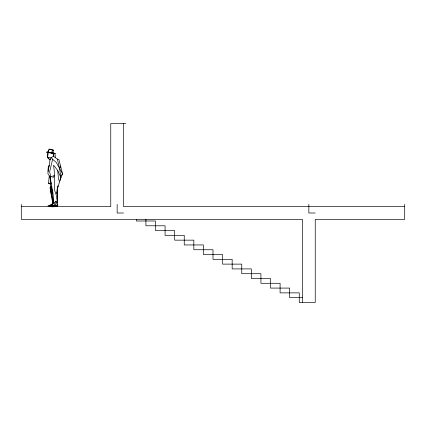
<?xml version="1.0" encoding="UTF-8"?>
<svg xmlns="http://www.w3.org/2000/svg" width="426" height="426" viewBox="0 0 426 426"><rect width="100%" height="100%" fill="white"/><g stroke="black" fill="none" stroke-linecap="round" stroke-linejoin="round"><path stroke-width="0.64" d="M51.652 205.971L57.153 206.125L47.845 205.939L52.67 204.15L52.819 197.52M52.515 193.745L51.754 192.824L51.844 188.856M57.302 200.561L57.462 194.687L56.823 192.302M50.641 158.829L50.012 159.915L47.52 157.62L47.675 152.407L53.687 153.701L53.782 156.028L51.461 157.466L50.012 159.915L47.861 173.664L50.092 177.035L50.939 181.316M53.117 152.977L53.234 149.979L49.246 149.132L47.771 152.023L54.011 153.174L53.639 153.072M52.318 203.995L53.016 201.7L50.369 189.613L50.785 183.489L49.778 175.927M52.67 204.15L53.037 199.07M55.998 201.152L55.566 205.88L49.091 205.886L53.884 203.367L55.998 201.152L57.712 206.072L49.091 205.886L51.541 205.534M47.877 171.513L48.34 166.534L49.325 165.373M53.687 153.701L53.782 156.028M49.964 183.989L48.543 183.175L49.224 176.119M53.197 150.309L53.234 149.979L51.195 152.62M48.303 152.551L47.52 157.62M56.999 193.66L57.899 185.8M56.977 191.695L57.899 186.183M51.977 204.464L52.51 202.062L50.034 187.893L50.705 186.183M50.012 159.915L47.712 157.263L51.461 157.466L52.627 159.287L49.602 171.96L50.923 176.79L50.092 177.035M51.85 185.981L51.573 187.099L53.25 203.969M59.656 181.183L60.817 177.072M51.791 205.715L51.439 206.86L52.222 205.992M48.154 152.045L49.246 149.132L52.632 150.144M50.369 189.613L51.823 186.695M46.503 152.263L47.84 152.071M61.498 175.384L62.558 173.845L58.9 159.489L57.345 159.074L53.362 156.235L53.165 153.546M52.68 178.025L54.709 175.379L53.58 165.128L57.739 170.549L60.961 177.637L57.105 189.506L57.59 202.755M52.51 202.062L53.016 201.7M48.34 166.534L49.16 166.044M48.489 152.082L54.288 153.717L55.183 153.381L54.145 153.232L55.183 153.381C52.26 153.658 49.592 151.858 46.711 152.141M50.923 176.79L54.709 175.379L54.39 189.692L56.301 195.273L57.872 205.737L55.566 205.88L53.884 203.367L53 193.127L50.54 180.725L51.301 183.771M52.041 206.828L53.852 206.738M125.776 123.54L110.76 123.54L110.76 206.61L21.3 206.61M404.7 206.61L123.54 206.61L123.54 123.54M123.54 213L117.15 213L117.15 204.374M315.24 213L308.85 213L308.85 204.374M302.46 297.667L289.68 297.667L289.68 288.082L270.51 288.082L270.51 278.498L251.34 278.498L251.34 268.912L232.17 268.912L232.17 259.327L213 259.327L213 249.742L193.83 249.742L193.83 240.157L174.66 240.157L174.66 230.572L155.49 230.572L155.49 220.987L136.32 220.987L136.32 219.188M50.167 183.286L48.543 183.175M49.656 152.508L51.232 152.593L54.288 153.717M50.785 183.489L48.953 183.271L50.998 184.043M54.027 153.28L55.039 154.095L55.364 157.535M52.627 159.287L56.312 162.439L62.558 173.845L60.961 177.637L59.422 167.631L57.345 159.074M51.754 192.824L52.558 193.724M56.823 192.845L57.462 194.687M57.739 170.549L58.559 180.102M60.391 166.092L60.524 167.956M404.7 204.374L404.7 219.39L315.24 219.39L315.24 302.46L299.265 302.46L299.265 292.875L280.095 292.875L280.095 283.29L260.925 283.29L260.925 273.705L241.755 273.705L241.755 264.12L222.585 264.12L222.585 254.535L203.415 254.535L203.415 244.95L184.245 244.95L184.245 235.365L165.075 235.365L165.075 225.78L145.905 225.78L145.905 219.188M302.46 302.46L302.46 219.39L21.3 219.39L21.3 204.374M56.759 206.067L55.556 205.55L56.759 206.067"/></g></svg>
